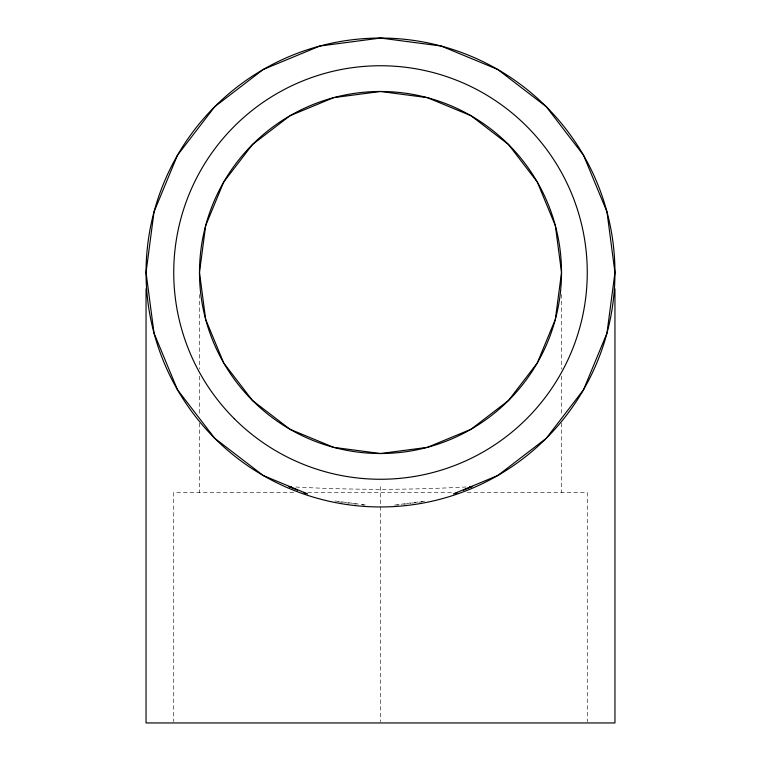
<?xml version="1.0" encoding="UTF-8"?>
<svg xmlns="http://www.w3.org/2000/svg" width="761" height="761" viewBox="0 0 761 761"><rect width="100%" height="100%" fill="white"/><g stroke="black" fill="none" stroke-linecap="round" stroke-linejoin="round"><path stroke-width="0.57" stroke-dasharray="3.81 2.85" d="M394.502 505.114L426.008 500.966M396.833 505.142L399.173 504.838M403.834 504.229L410.845 503.316M412.005 503.164L417.846 502.393M419.007 502.241L422.507 501.784M466.093 486.973C409.104 490.074 351.896 490.074 294.907 486.973M293.736 492.576L173.736 492.576L173.736 721.761M307.691 492.576L453.309 492.576M467.264 492.576L587.264 492.576L587.264 721.761M338.493 501.784L344.324 502.555M345.494 502.707L351.325 503.468M352.495 503.62L357.166 504.229M361.827 504.838L364.167 505.142M334.992 500.966L366.498 505.114M561.523 294.44L561.523 369.095M561.523 376.086L561.523 415.078M561.523 423.154L561.523 492.576M380.5 486.65L380.5 721.761M199.477 294.44L199.477 369.095M199.477 376.086L199.477 415.078M199.477 423.154L199.477 492.576"/><path stroke-width="1.14" d="M453.423 493.899L497.723 475.549L546.284 438.288L583.544 389.727L606.964 333.185L614.955 272.505L606.964 211.824L583.544 155.273L546.284 106.721L497.723 69.46L441.18 46.041L380.5 38.05L319.82 46.041L263.277 69.46L214.716 106.721L177.456 155.273L154.036 211.824L146.045 272.505L154.036 333.185L177.456 389.727L214.716 438.288L263.277 475.549L307.577 493.899M455.011 493.651L457.133 492.776M463.516 490.151L472.029 486.65L469.651 486.783M291.349 486.783L288.971 486.65L297.484 490.151M303.867 492.776L305.989 493.651M614.955 288.809L614.955 722.95L146.045 722.95L146.045 288.809M205.651 225.656L199.477 272.505L205.651 319.354L223.734 363.016L252.5 400.505L289.989 429.271L333.651 447.354L380.5 453.527L427.349 447.354L471.011 429.271L508.5 400.505L537.266 363.016L555.349 319.354L561.523 272.505L555.349 225.656L537.266 181.993L508.5 144.504L471.011 115.739L427.349 97.646L380.5 91.482L333.651 97.646L289.989 115.739L252.5 144.504L223.734 181.993L205.651 225.656M234.293 418.702A206.764 206.764 0 0 0 580.215 326.022A206.764 206.764 0 0 0 326.983 72.79A206.764 206.764 0 0 0 234.293 418.702M289.989 429.271A181.023 181.023 0 0 0 561.523 272.505A181.023 181.023 0 0 0 289.989 115.739A181.023 181.023 0 0 0 289.989 429.271M214.716 438.288A234.455 234.455 0 0 0 606.964 333.185A234.455 234.455 0 0 0 319.82 46.041A234.455 234.455 0 0 0 214.716 438.288"/></g></svg>
